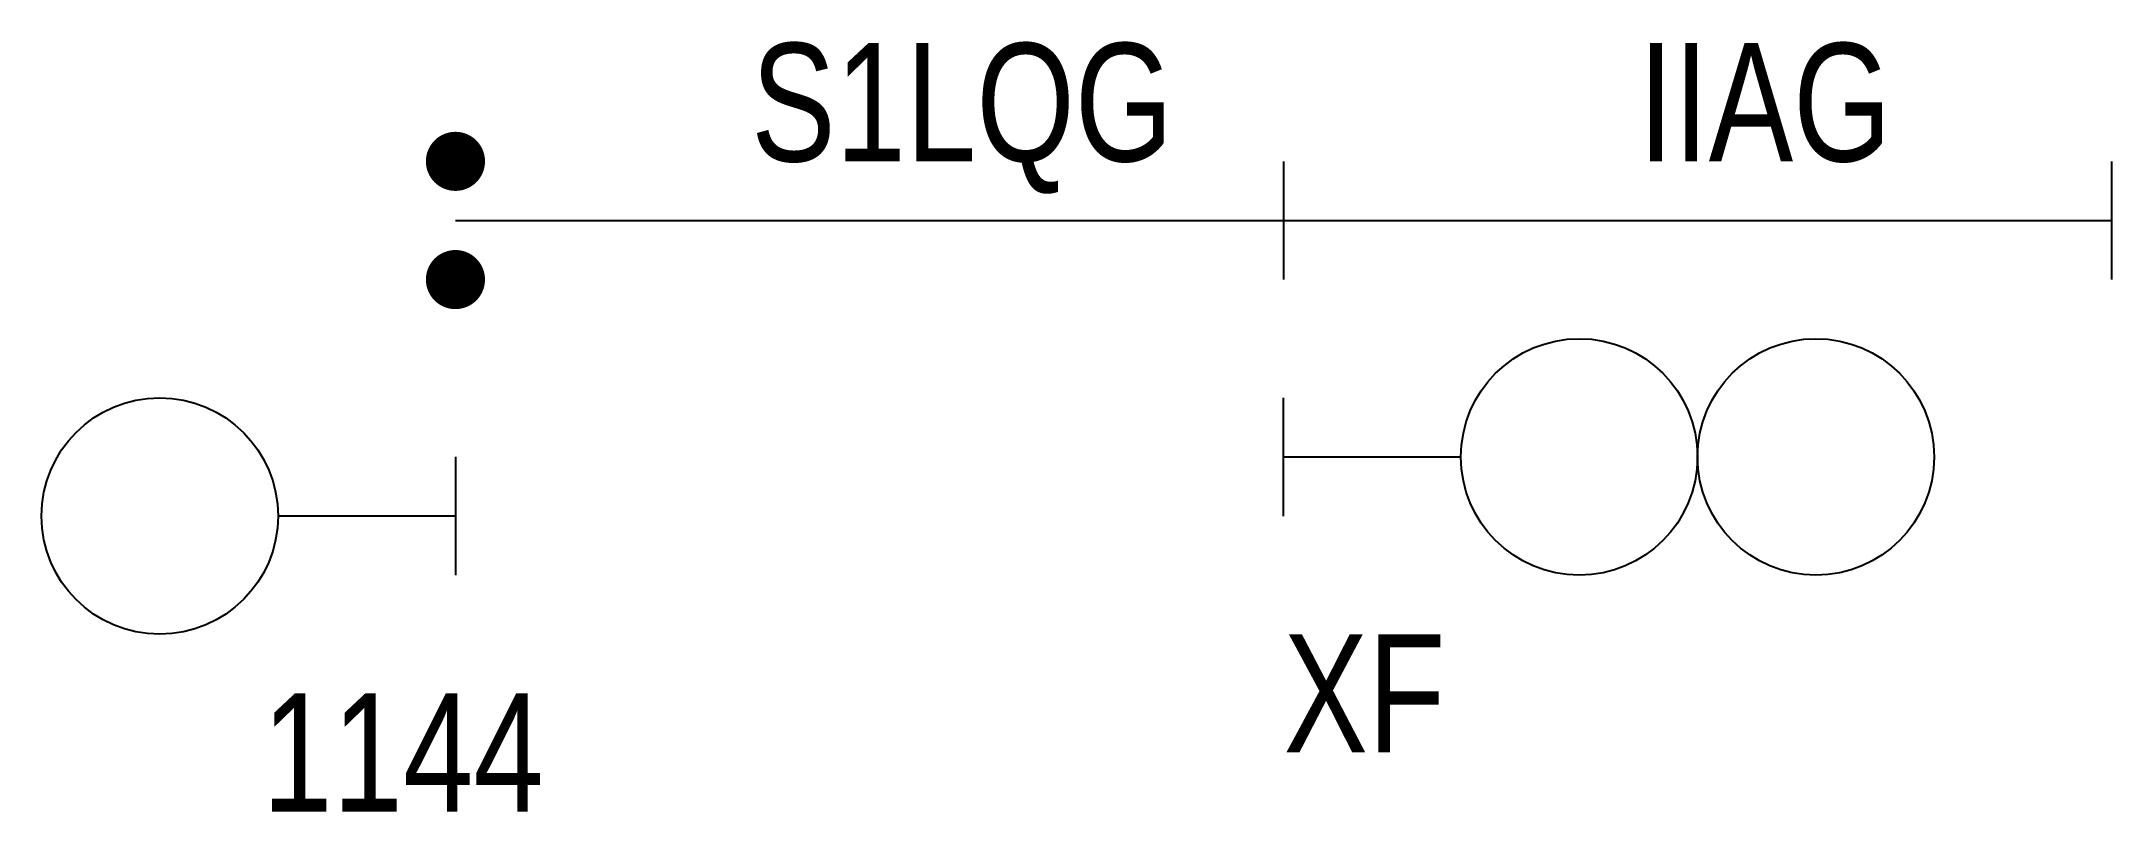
# Model space of a CAD drawing. Extents: x -8.5 to 26.5, y 12.3 to 25.4.
import ezdxf

# ---------------------------------------------------------------- set-up
doc = ezdxf.new("R2010")
doc.units = 0
doc.layers.get('0').update_dxf_attribs({"linetype": 'CONTINUOUS'})

# ---------------------------------------------------------------- blocks, each defined once
blk = doc.blocks.new('FX')
for p, q in [((0, -1), (0, 1)), ((0, 0), (3, 0))]:
    blk.add_line(p, q)
blk.add_circle((5, 0), 2)
blk = doc.blocks.new('JX')
for p, q in [((0, -1), (0, 1)), ((0, 0), (3, 0))]:
    blk.add_line(p, q)
for centre in [(5, 0), (9, 0)]:
    blk.add_circle(centre, 2)

msp = doc.modelspace()

# ---------------------------------------------------------------- linework, layer by layer
at = {"const_width": 0.5}
for points in [[(-1.264, 23.342, -1), (-1.764, 23.342, -1)], [(-1.264, 21.342, -1), (-1.764, 21.342, -1)]]:
    msp.add_lwpolyline(points, format="xyb", close=True, dxfattribs=at)
at = {"linetype": 'Continuous'}
for points in [[(12.486, 23.342), (12.486, 21.342)], [(26.486, 23.342), (26.486, 21.342)], [(-1.514, 22.342), (12.486, 22.342)], [(12.486, 22.342), (26.486, 22.342)]]:
    msp.add_lwpolyline(points, dxfattribs=at)

# ---------------------------------------------------------------- block references
msp.add_blockref('JX', (12.486, 18.342), dxfattribs=at)
at = {"linetype": 'Continuous', "rotation": 180}
msp.add_blockref('FX', (-1.514, 17.342), dxfattribs=at)

# ---------------------------------------------------------------- texts
at = {"color": 1, "linetype": 'Continuous', "width": 0.8}
msp.add_text('S1LQG', height=2, dxfattribs=at).set_placement((3.486, 23.342))
at = {"color": 7, "linetype": 'Continuous', "width": 0.8}
for s, p in [('IIAG', (18.486, 23.342)), ('XF', (12.486, 13.342)), ('1144', (-4.781, 12.342))]:
    msp.add_text(s, height=2, dxfattribs=at).set_placement(p)

doc.saveas('drawing.dxf')
